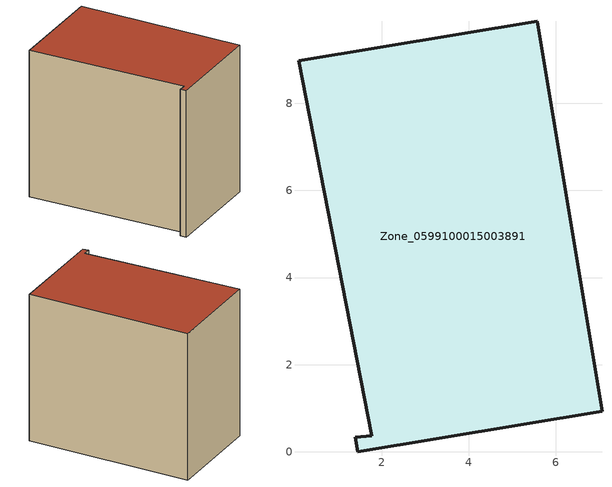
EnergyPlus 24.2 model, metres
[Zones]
Zone_0599100015003891
 floor ground (C_G): 1.77,0.37 0.09,8.97 5.57,9.88 7.06,0.93 1.45,0 1.4,0.34 z0.67
 wall outside (C_F): 1.45,0 7.06,0.93 5.57,9.88 0.09,8.97 1.77,0.37 1.4,0.34 1.45,0 z0.67:8.97
 roof outside (C_R): 1.77,0.37 1.4,0.34 1.45,0 7.06,0.93 5.57,9.88 0.09,8.97 z8.97
[BUILDING]
Pand.0599100015003891: North Axis=0; Terrain=City; Loads Convergence Tolerance Value=0.04; Temperature Convergence Tolerance Value=0.4; Solar Distribution=FullExterior; Maximum Number of Warmup Days=25; Minimum Number of Warmup Days=1
[Site:Location]
Rotterdam.The.Hague.AP_ZH_NLD Design_Conditions: Latitude=51.96; Longitude=4.45; Time Zone=1; Elevation=-4.5
[SITE:GROUNDTEMPERATURE:BUILDINGSURFACE]
18, 18, 18, 18, 18, 18, 18, 18, 18, 18, 18, 18
[MATERIAL] Thermal Absorptance=0.9; Solar Absorptance=0.7; Visible Absorptance=0.7
Name | Roughness | Thickness | Conductivity | Density | Specific Heat
G.TC.1975-1991 | MediumSmooth | 0.15 | 0.288461 | 540 | 1210
F.TC.1975-1991 | Rough | 0.3 | 0.230769 | 1920 | 840
R.TC.1975-1991 | MediumRough | 0.2 | 0.153846 | 1500 | 1000
[CONSTRUCTION]
C_G: G.TC.1975-1991
C_F: F.TC.1975-1991
C_R: R.TC.1975-1991
[ZONE]
Zone_0599100015003891: Type=1; Multiplier=1; Ceiling Height=Autocalculate; Volume=Autocalculate; Floor Area=autocalculate; Part of Total Floor Area=Yes
[ZONEINFILTRATION:DESIGNFLOWRATE]
Infil_Zone_0599100015003891: Zone or ZoneList or Space or SpaceList=Zone_0599100015003891; Schedule=AlwaysOn; Design Flow Rate Calculation Method=Flow/Area; Flow Rate per Floor Area=0.003; Constant Term Coefficient=1; Temperature Term Coefficient=0; Velocity Term Coefficient=0; Velocity Squared Term Coefficient=0
[HVACTEMPLATE:ZONE:IDEALLOADSAIRSYSTEM]
Zone_0599100015003891: Maximum Heating Supply Air Temperature=50; Minimum Cooling Supply Air Temperature=13; Maximum Heating Supply Air Humidity Ratio=0.0156; Minimum Cooling Supply Air Humidity Ratio=0.0077; Heating Limit=NoLimit; Cooling Limit=NoLimit; Dehumidification Control Type=ConstantSensibleHeatRatio; Cooling Sensible Heat Ratio=0.7; Dehumidification Setpoint=60; Humidification Control Type=None; Humidification Setpoint=30; Outdoor Air Method=None; Outdoor Air Flow Rate per Person=0.00944; Outdoor Air Flow Rate per Zone Floor Area=0; Outdoor Air Flow Rate per Zone=0; Demand Controlled Ventilation Type=None; Outdoor Air Economizer Type=NoEconomizer; Heat Recovery Type=None; Sensible Heat Recovery Effectiveness=0.7; Latent Heat Recovery Effectiveness=0.65
[ZONECONTROL:THERMOSTAT]
ThermostatControl_Zone_0599100015003891: Zone or ZoneList=Zone_0599100015003891; Control Type Schedule=DualSetpointControlType; Control 1=Thermostat_Zone_0599100015003891; Temperature Difference Between Cutout And Setpoint=0
[THERMOSTATSETPOINT:DUALSETPOINT]
Thermostat_Zone_0599100015003891: Heating Setpoint Temperature Schedule=HeatingSetpoint_Zone_0599100015003891; Cooling Setpoint Temperature Schedule=CoolingSetpoint_Zone_0599100015003891
[SCHEDULE:COMPACT]
HeatingSetpoint_Zone_0599100015003891: Through: 12/31, For: AllDays, Until: 24:00, 21
CoolingSetpoint_Zone_0599100015003891: Through: 12/31, For: AllDays, Until: 24:00, 24
DualSetpointControlType: Through: 12/31, For: AllDays, Until: 24:00, 4
AlwaysOn: Through: 12/31, For: AllDays, Until: 24:00, 1
